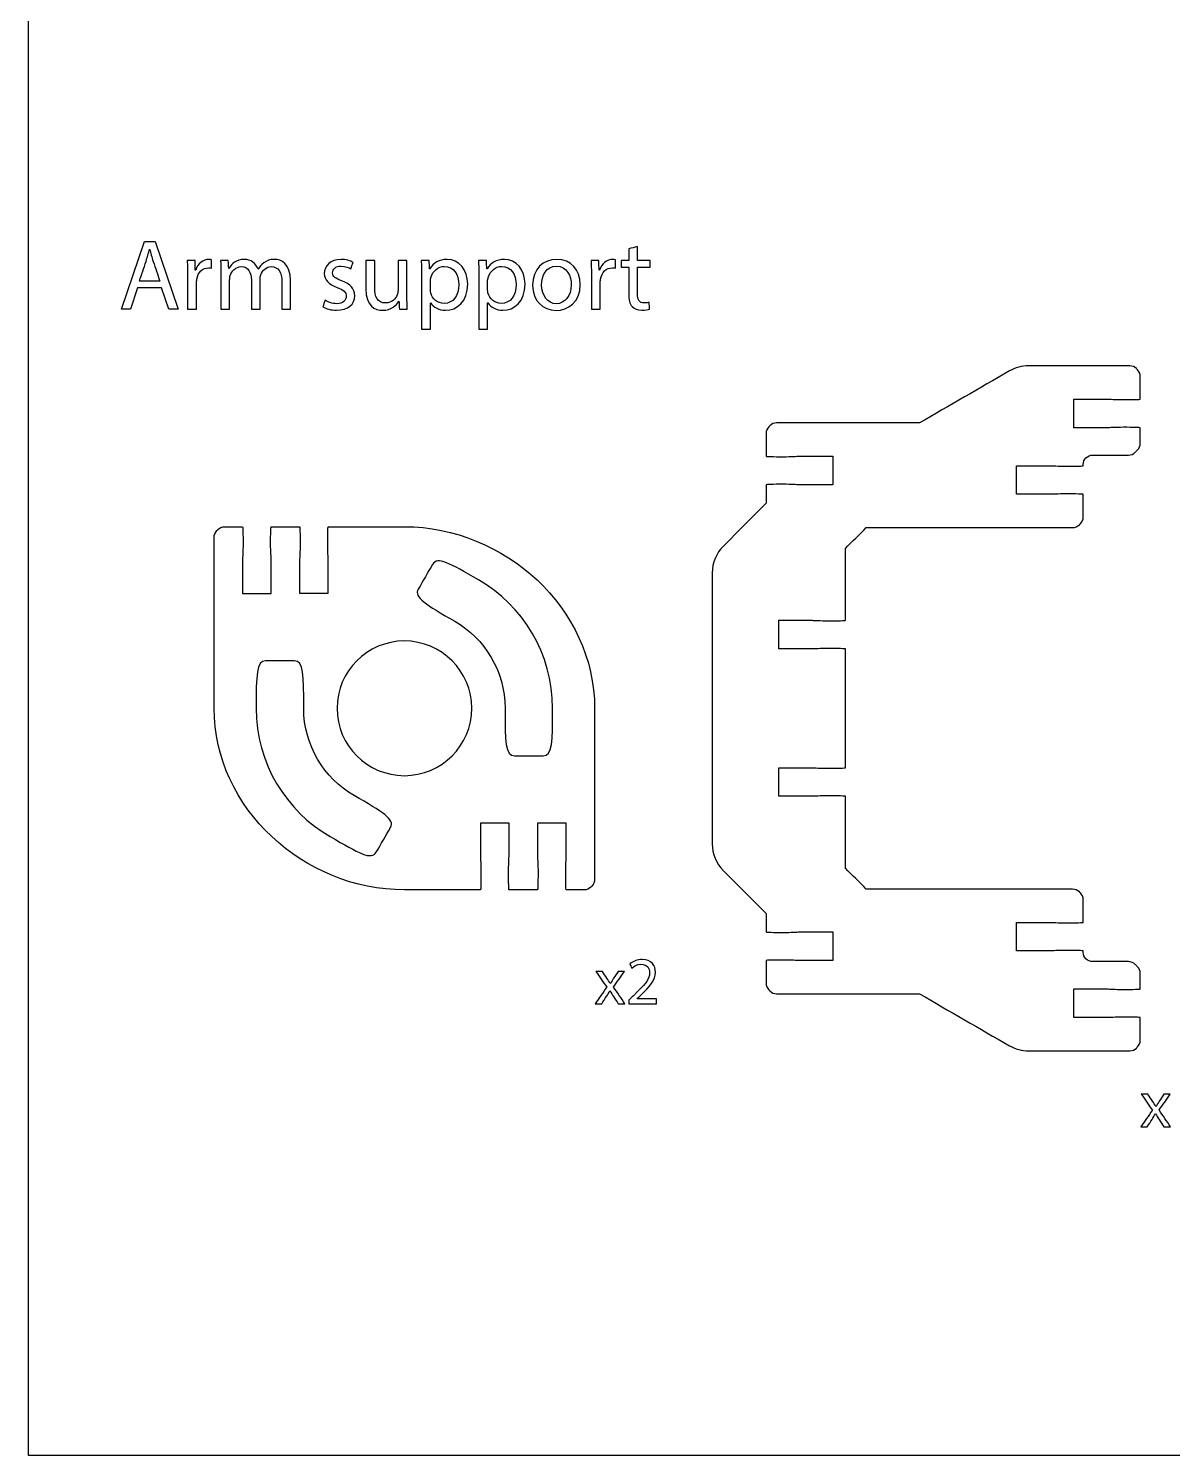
# Model space of a CAD drawing. Extents: x 0 to 600, y 0 to 300.
# Drawn here: x 0.1 to 120.4, y 0.1 to 150.1 of the extents above; entities that cross this region are included whole.
import ezdxf

# ---------------------------------------------------------------- set-up
doc = ezdxf.new("R2010")
doc.units = 0
doc.header["$MEASUREMENT"] = 0
doc.layers.add('DEFAULT', color=18, linetype='CONTINUOUS')

msp = doc.modelspace()

# ---------------------------------------------------------------- linework, layer by layer
at = {"layer": 'DEFAULT', "color": 18}
for points in [[(600.1, 0.1), (0.1, 0.1), (0.1, 300.1), (600.1, 300.1)], [(11.56, 122.84), (10.82, 120.59), (9.87, 120.59), (12.29, 127.72), (13.41, 127.72), (15.84, 120.59), (14.86, 120.59), (14.09, 122.84)]]:
    msp.add_lwpolyline(points, close=True, dxfattribs=at)
for points, knots in [([(13.9, 123.55), (13.67, 124.24), (13.44, 124.92), (13.2, 125.61), (13.05, 126.07), (12.94, 126.5), (12.83, 126.91), (12.83, 126.91), (12.82, 126.91), (12.81, 126.91), (12.71, 126.49), (12.59, 126.05), (12.45, 125.62), (12.22, 124.93), (11.99, 124.24), (11.76, 123.55), (12.47, 123.55), (13.19, 123.55), (13.9, 123.55)], [0, 0, 0, 0, 6.147585, 6.147585, 6.147585, 7.147585, 7.147585, 7.147585, 7.207585, 7.207585, 7.207585, 8.207585, 8.207585, 8.207585, 14.383579, 14.383579, 14.383579, 20.473579, 20.473579, 20.473579, 20.473579]), ([(64.11, 127.18), (64.11, 126.69), (64.11, 126.2), (64.11, 125.71), (64.55, 125.71), (65, 125.71), (65.44, 125.71), (65.44, 125.48), (65.44, 125.24), (65.44, 125), (65, 125), (64.55, 125), (64.11, 125), (64.11, 124.08), (64.11, 123.16), (64.11, 122.24), (64.11, 121.61), (64.29, 121.25), (64.81, 121.25), (65.05, 121.25), (65.23, 121.28), (65.35, 121.31), (65.36, 121.08), (65.38, 120.85), (65.39, 120.61), (65.21, 120.54), (64.93, 120.49), (64.57, 120.49), (64.13, 120.49), (63.78, 120.62), (63.56, 120.88), (63.29, 121.15), (63.2, 121.61), (63.2, 122.21), (63.2, 123.14), (63.2, 124.07), (63.2, 125), (62.94, 125), (62.67, 125), (62.41, 125), (62.41, 125.24), (62.41, 125.48), (62.41, 125.71), (62.67, 125.71), (62.94, 125.71), (63.2, 125.71), (63.2, 126.12), (63.2, 126.53), (63.2, 126.94), (63.5, 127.02), (63.81, 127.1), (64.11, 127.18)], [2.670674, 2.670674, 2.670674, 2.670674, 6.840674, 6.840674, 6.840674, 10.619674, 10.619674, 10.619674, 12.629674, 12.629674, 12.629674, 16.408674, 16.408674, 16.408674, 24.238674, 24.238674, 24.238674, 25.238674, 25.238674, 25.238674, 26.238674, 26.238674, 26.238674, 28.223305, 28.223305, 28.223305, 29.223305, 29.223305, 29.223305, 30.223305, 30.223305, 30.223305, 31.223305, 31.223305, 31.223305, 39.143305, 39.143305, 39.143305, 41.393305, 41.393305, 41.393305, 43.403305, 43.403305, 43.403305, 45.653305, 45.653305, 45.653305, 49.133305, 49.133305, 49.133305, 51.803979, 51.803979, 51.803979, 51.803979]), ([(16.82, 124.12), (16.82, 124.72), (16.81, 125.24), (16.78, 125.71), (17.05, 125.71), (17.33, 125.71), (17.6, 125.71), (17.61, 125.38), (17.62, 125.04), (17.63, 124.71), (17.64, 124.71), (17.66, 124.71), (17.67, 124.71), (17.9, 125.4), (18.46, 125.83), (19.09, 125.83), (19.2, 125.83), (19.27, 125.82), (19.35, 125.8), (19.35, 125.51), (19.35, 125.21), (19.35, 124.92), (19.26, 124.94), (19.16, 124.95), (19.04, 124.95), (18.38, 124.95), (17.92, 124.45), (17.79, 123.76), (17.77, 123.63), (17.75, 123.48), (17.75, 123.32), (17.75, 122.41), (17.75, 121.5), (17.75, 120.59), (17.44, 120.59), (17.13, 120.59), (16.82, 120.59), (16.82, 121.77), (16.82, 122.94), (16.82, 124.12)], [9.989, 9.989, 9.989, 9.989, 10.989, 10.989, 10.989, 13.298, 13.298, 13.298, 16.148421, 16.148421, 16.148421, 16.268421, 16.268421, 16.268421, 17.268421, 17.268421, 17.268421, 18.268421, 18.268421, 18.268421, 20.759421, 20.759421, 20.759421, 21.759421, 21.759421, 21.759421, 22.759421, 22.759421, 22.759421, 23.759421, 23.759421, 23.759421, 31.498421, 31.498421, 31.498421, 34.108421, 34.108421, 34.108421, 44.097421, 44.097421, 44.097421, 44.097421]), ([(20.33, 124.33), (20.33, 124.86), (20.32, 125.29), (20.29, 125.71), (20.56, 125.71), (20.83, 125.71), (21.1, 125.71), (21.11, 125.44), (21.13, 125.16), (21.14, 124.89), (21.15, 124.89), (21.16, 124.89), (21.17, 124.89), (21.46, 125.38), (21.94, 125.83), (22.78, 125.83), (23.48, 125.83), (24.01, 125.41), (24.23, 124.8), (24.24, 124.8), (24.25, 124.8), (24.25, 124.8), (24.41, 125.09), (24.61, 125.31), (24.83, 125.47), (25.13, 125.7), (25.47, 125.83), (25.96, 125.83), (26.64, 125.83), (27.64, 125.39), (27.64, 123.61), (27.64, 122.6), (27.64, 121.6), (27.64, 120.59), (27.34, 120.59), (27.03, 120.59), (26.73, 120.59), (26.73, 121.56), (26.73, 122.52), (26.73, 123.49), (26.73, 124.48), (26.37, 125.07), (25.62, 125.07), (25.09, 125.07), (24.68, 124.68), (24.52, 124.22), (24.48, 124.09), (24.44, 123.92), (24.44, 123.76), (24.44, 122.7), (24.44, 121.65), (24.44, 120.59), (24.14, 120.59), (23.84, 120.59), (23.53, 120.59), (23.53, 121.61), (23.53, 122.64), (23.53, 123.66), (23.53, 124.48), (23.17, 125.07), (22.47, 125.07), (21.88, 125.07), (21.46, 124.6), (21.31, 124.14), (21.26, 124), (21.24, 123.84), (21.24, 123.68), (21.24, 122.65), (21.24, 121.62), (21.24, 120.59), (20.93, 120.59), (20.63, 120.59), (20.33, 120.59), (20.33, 121.84), (20.33, 123.08), (20.33, 124.33)], [10.59, 10.59, 10.59, 10.59, 11.59, 11.59, 11.59, 13.899, 13.899, 13.899, 16.242126, 16.242126, 16.242126, 16.331126, 16.331126, 16.331126, 17.331126, 17.331126, 17.331126, 18.331126, 18.331126, 18.331126, 18.391126, 18.391126, 18.391126, 19.391126, 19.391126, 19.391126, 20.391126, 20.391126, 20.391126, 21.391126, 21.391126, 21.391126, 29.941126, 29.941126, 29.941126, 32.522126, 32.522126, 32.522126, 40.742126, 40.742126, 40.742126, 41.742126, 41.742126, 41.742126, 42.742126, 42.742126, 42.742126, 43.742126, 43.742126, 43.742126, 52.712126, 52.712126, 52.712126, 55.292126, 55.292126, 55.292126, 63.991126, 63.991126, 63.991126, 64.991126, 64.991126, 64.991126, 65.991126, 65.991126, 65.991126, 66.991126, 66.991126, 66.991126, 75.751126, 75.751126, 75.751126, 78.331126, 78.331126, 78.331126, 88.921126, 88.921126, 88.921126, 88.921126]), ([(31.27, 121.54), (31.55, 121.36), (32.03, 121.17), (32.5, 121.17), (33.18, 121.17), (33.49, 121.51), (33.49, 121.94), (33.49, 122.38), (33.23, 122.62), (32.54, 122.88), (31.62, 123.21), (31.19, 123.71), (31.19, 124.33), (31.19, 125.15), (31.85, 125.83), (32.95, 125.83), (33.47, 125.83), (33.93, 125.68), (34.21, 125.51), (34.14, 125.29), (34.06, 125.06), (33.98, 124.84), (33.78, 124.96), (33.41, 125.13), (32.93, 125.13), (32.38, 125.13), (32.07, 124.81), (32.07, 124.43), (32.07, 124.01), (32.38, 123.82), (33.05, 123.57), (33.94, 123.23), (34.39, 122.78), (34.39, 122.02), (34.39, 121.12), (33.69, 120.49), (32.48, 120.49), (31.92, 120.49), (31.4, 120.62), (31.04, 120.84), (31.12, 121.07), (31.19, 121.31), (31.27, 121.54)], [2.115585, 2.115585, 2.115585, 2.115585, 3.115585, 3.115585, 3.115585, 4.115585, 4.115585, 4.115585, 5.115585, 5.115585, 5.115585, 6.115585, 6.115585, 6.115585, 7.115585, 7.115585, 7.115585, 8.115585, 8.115585, 8.115585, 10.145856, 10.145856, 10.145856, 11.145856, 11.145856, 11.145856, 12.145856, 12.145856, 12.145856, 13.145856, 13.145856, 13.145856, 14.145856, 14.145856, 14.145856, 15.145856, 15.145856, 15.145856, 16.145856, 16.145856, 16.145856, 18.261441, 18.261441, 18.261441, 18.261441]), ([(39.88, 121.99), (39.88, 121.46), (39.89, 120.99), (39.92, 120.59), (39.64, 120.59), (39.37, 120.59), (39.09, 120.59), (39.07, 120.87), (39.06, 121.15), (39.04, 121.43), (39.03, 121.43), (39.02, 121.43), (39.02, 121.43), (38.77, 121.01), (38.23, 120.48), (37.32, 120.48), (36.52, 120.48), (35.56, 120.92), (35.56, 122.72), (35.56, 123.72), (35.56, 124.72), (35.56, 125.71), (35.87, 125.71), (36.18, 125.71), (36.49, 125.71), (36.49, 124.77), (36.49, 123.82), (36.49, 122.88), (36.49, 121.9), (36.78, 121.25), (37.63, 121.25), (38.26, 121.25), (38.69, 121.68), (38.86, 122.09), (38.91, 122.23), (38.94, 122.4), (38.94, 122.57), (38.94, 123.62), (38.94, 124.67), (38.94, 125.71), (39.25, 125.71), (39.56, 125.71), (39.88, 125.71), (39.88, 124.47), (39.88, 123.23), (39.88, 121.99)], [10.56, 10.56, 10.56, 10.56, 11.56, 11.56, 11.56, 13.9, 13.9, 13.9, 16.274679, 16.274679, 16.274679, 16.335679, 16.335679, 16.335679, 17.335679, 17.335679, 17.335679, 18.335679, 18.335679, 18.335679, 26.826679, 26.826679, 26.826679, 29.466679, 29.466679, 29.466679, 37.506679, 37.506679, 37.506679, 38.506679, 38.506679, 38.506679, 39.506679, 39.506679, 39.506679, 40.506679, 40.506679, 40.506679, 49.417679, 49.417679, 49.417679, 52.058679, 52.058679, 52.058679, 62.618679, 62.618679, 62.618679, 62.618679]), ([(41.42, 124.04), (41.42, 124.7), (41.4, 125.23), (41.38, 125.71), (41.66, 125.71), (41.94, 125.71), (42.21, 125.71), (42.23, 125.42), (42.24, 125.13), (42.26, 124.84), (42.26, 124.84), (42.27, 124.84), (42.28, 124.84), (42.66, 125.46), (43.26, 125.83), (44.1, 125.83), (45.34, 125.83), (46.27, 124.78), (46.27, 123.23), (46.27, 121.39), (45.14, 120.48), (43.94, 120.48), (43.26, 120.48), (42.67, 120.77), (42.36, 121.28), (42.35, 121.28), (42.35, 121.28), (42.34, 121.28), (42.34, 120.35), (42.34, 119.42), (42.34, 118.5), (42.03, 118.5), (41.73, 118.5), (41.42, 118.5), (41.42, 120.34), (41.42, 122.19), (41.42, 124.04)], [15.719, 15.719, 15.719, 15.719, 16.719, 16.719, 16.719, 19.088, 19.088, 19.088, 21.58089, 21.58089, 21.58089, 21.64089, 21.64089, 21.64089, 22.64089, 22.64089, 22.64089, 23.64089, 23.64089, 23.64089, 24.64089, 24.64089, 24.64089, 25.64089, 25.64089, 25.64089, 25.70089, 25.70089, 25.70089, 33.59089, 33.59089, 33.59089, 36.20089, 36.20089, 36.20089, 51.91989, 51.91989, 51.91989, 51.91989]), ([(42.34, 122.68), (42.34, 122.54), (42.36, 122.41), (42.38, 122.3), (42.55, 121.65), (43.11, 121.21), (43.78, 121.21), (44.76, 121.21), (45.34, 122.01), (45.34, 123.18), (45.34, 124.21), (44.8, 125.09), (43.81, 125.09), (43.18, 125.09), (42.58, 124.63), (42.4, 123.94), (42.37, 123.82), (42.34, 123.68), (42.34, 123.55), (42.34, 123.26), (42.34, 122.97), (42.34, 122.68)], [2.489, 2.489, 2.489, 2.489, 3.489, 3.489, 3.489, 4.489, 4.489, 4.489, 5.489, 5.489, 5.489, 6.489, 6.489, 6.489, 7.489, 7.489, 7.489, 8.489, 8.489, 8.489, 10.978, 10.978, 10.978, 10.978]), ([(47.44, 124.04), (47.44, 124.7), (47.42, 125.23), (47.4, 125.71), (47.68, 125.71), (47.96, 125.71), (48.24, 125.71), (48.25, 125.42), (48.26, 125.13), (48.28, 124.84), (48.28, 124.84), (48.29, 124.84), (48.3, 124.84), (48.68, 125.46), (49.28, 125.83), (50.12, 125.83), (51.36, 125.83), (52.29, 124.78), (52.29, 123.23), (52.29, 121.39), (51.17, 120.48), (49.96, 120.48), (49.28, 120.48), (48.69, 120.77), (48.38, 121.28), (48.38, 121.28), (48.37, 121.28), (48.36, 121.28), (48.36, 120.35), (48.36, 119.42), (48.36, 118.5), (48.06, 118.5), (47.75, 118.5), (47.44, 118.5), (47.44, 120.34), (47.44, 122.19), (47.44, 124.04)], [15.719, 15.719, 15.719, 15.719, 16.719, 16.719, 16.719, 19.089, 19.089, 19.089, 21.58189, 21.58189, 21.58189, 21.64189, 21.64189, 21.64189, 22.64189, 22.64189, 22.64189, 23.64189, 23.64189, 23.64189, 24.64189, 24.64189, 24.64189, 25.64189, 25.64189, 25.64189, 25.70189, 25.70189, 25.70189, 33.59189, 33.59189, 33.59189, 36.20189, 36.20189, 36.20189, 51.92089, 51.92089, 51.92089, 51.92089]), ([(48.36, 122.68), (48.36, 122.54), (48.38, 122.41), (48.4, 122.3), (48.57, 121.65), (49.13, 121.21), (49.8, 121.21), (50.79, 121.21), (51.36, 122.01), (51.36, 123.18), (51.36, 124.21), (50.82, 125.09), (49.83, 125.09), (49.2, 125.09), (48.61, 124.63), (48.43, 123.94), (48.39, 123.82), (48.36, 123.68), (48.36, 123.55), (48.36, 123.26), (48.36, 122.97), (48.36, 122.68)], [2.489, 2.489, 2.489, 2.489, 3.489, 3.489, 3.489, 4.489, 4.489, 4.489, 5.489, 5.489, 5.489, 6.489, 6.489, 6.489, 7.489, 7.489, 7.489, 8.489, 8.489, 8.489, 10.978, 10.978, 10.978, 10.978]), ([(58.1, 123.19), (58.1, 121.3), (56.79, 120.47), (55.55, 120.47), (54.16, 120.47), (53.09, 121.49), (53.09, 123.11), (53.09, 124.82), (54.22, 125.83), (55.63, 125.83), (57.1, 125.83), (58.1, 124.76), (58.1, 123.19)], [1, 1, 1, 1, 2, 2, 2, 3, 3, 3, 4, 4, 4, 5, 5, 5, 5]), ([(54.04, 123.14), (54.04, 122.02), (54.68, 121.17), (55.59, 121.17), (56.48, 121.17), (57.15, 122.01), (57.15, 123.16), (57.15, 124.03), (56.71, 125.13), (55.61, 125.13), (54.51, 125.13), (54.04, 124.12), (54.04, 123.14)], [0, 0, 0, 0, 1, 1, 1, 2, 2, 2, 3, 3, 3, 4, 4, 4, 4]), ([(59.27, 124.12), (59.27, 124.72), (59.26, 125.24), (59.23, 125.71), (59.5, 125.71), (59.77, 125.71), (60.05, 125.71), (60.06, 125.38), (60.07, 125.04), (60.08, 124.71), (60.09, 124.71), (60.11, 124.71), (60.12, 124.71), (60.35, 125.4), (60.91, 125.83), (61.54, 125.83), (61.64, 125.83), (61.72, 125.82), (61.8, 125.8), (61.8, 125.51), (61.8, 125.21), (61.8, 124.92), (61.71, 124.94), (61.61, 124.95), (61.49, 124.95), (60.83, 124.95), (60.36, 124.45), (60.24, 123.76), (60.22, 123.63), (60.19, 123.48), (60.19, 123.32), (60.19, 122.41), (60.19, 121.5), (60.19, 120.59), (59.89, 120.59), (59.58, 120.59), (59.27, 120.59), (59.27, 121.77), (59.27, 122.94), (59.27, 124.12)], [9.989, 9.989, 9.989, 9.989, 10.989, 10.989, 10.989, 13.299, 13.299, 13.299, 16.14939, 16.14939, 16.14939, 16.26939, 16.26939, 16.26939, 17.26939, 17.26939, 17.26939, 18.26939, 18.26939, 18.26939, 20.76039, 20.76039, 20.76039, 21.76039, 21.76039, 21.76039, 22.76039, 22.76039, 22.76039, 23.76039, 23.76039, 23.76039, 31.49939, 31.49939, 31.49939, 34.10939, 34.10939, 34.10939, 44.09839, 44.09839, 44.09839, 44.09839]), ([(63.2, 47.58), (63.2, 47.7), (63.2, 47.83), (63.2, 47.96), (63.36, 48.12), (63.52, 48.27), (63.68, 48.43), (64.86, 49.55), (65.39, 50.14), (65.39, 50.83), (65.39, 51.3), (65.17, 51.73), (64.48, 51.73), (64.07, 51.73), (63.72, 51.51), (63.51, 51.34), (63.44, 51.48), (63.38, 51.63), (63.31, 51.78), (63.63, 52.04), (64.08, 52.24), (64.61, 52.24), (65.6, 52.24), (66.01, 51.56), (66.01, 50.91), (66.01, 50.06), (65.4, 49.38), (64.43, 48.45), (64.31, 48.33), (64.19, 48.22), (64.07, 48.11), (64.07, 48.1), (64.07, 48.1), (64.07, 48.09), (64.75, 48.09), (65.44, 48.09), (66.13, 48.09), (66.13, 47.92), (66.13, 47.75), (66.13, 47.58), (65.15, 47.58), (64.17, 47.58), (63.2, 47.58)], [8.302, 8.302, 8.302, 8.302, 9.382, 9.382, 9.382, 11.306235, 11.306235, 11.306235, 12.306235, 12.306235, 12.306235, 13.306235, 13.306235, 13.306235, 14.306235, 14.306235, 14.306235, 15.666823, 15.666823, 15.666823, 16.666823, 16.666823, 16.666823, 17.666823, 17.666823, 17.666823, 18.666823, 18.666823, 18.666823, 20.083581, 20.083581, 20.083581, 20.123581, 20.123581, 20.123581, 25.965581, 25.965581, 25.965581, 27.425581, 27.425581, 27.425581, 35.727581, 35.727581, 35.727581, 35.727581]), ([(60.42, 50.99), (60.58, 50.75), (60.74, 50.5), (60.91, 50.26), (61.03, 50.07), (61.14, 49.89), (61.25, 49.7), (61.26, 49.7), (61.27, 49.7), (61.27, 49.7), (61.39, 49.91), (61.5, 50.08), (61.61, 50.27), (61.77, 50.51), (61.93, 50.75), (62.09, 50.99), (62.31, 50.99), (62.54, 50.99), (62.76, 50.99), (62.37, 50.44), (61.98, 49.89), (61.6, 49.34), (62, 48.75), (62.4, 48.17), (62.8, 47.58), (62.56, 47.58), (62.33, 47.58), (62.09, 47.58), (61.92, 47.83), (61.76, 48.09), (61.59, 48.35), (61.46, 48.54), (61.34, 48.73), (61.22, 48.94), (61.22, 48.94), (61.21, 48.94), (61.21, 48.94), (61.1, 48.73), (60.98, 48.55), (60.85, 48.35), (60.68, 48.09), (60.52, 47.83), (60.35, 47.58), (60.13, 47.58), (59.9, 47.58), (59.67, 47.58), (60.07, 48.16), (60.48, 48.74), (60.88, 49.32), (60.5, 49.88), (60.11, 50.44), (59.73, 50.99), (59.96, 50.99), (60.19, 50.99), (60.42, 50.99)], [1.96, 1.96, 1.96, 1.96, 4.45671, 4.45671, 4.45671, 5.45671, 5.45671, 5.45671, 5.51771, 5.51771, 5.51771, 6.51771, 6.51771, 6.51771, 8.985316, 8.985316, 8.985316, 10.886316, 10.886316, 10.886316, 16.614175, 16.614175, 16.614175, 22.661488, 22.661488, 22.661488, 24.661488, 24.661488, 24.661488, 27.264018, 27.264018, 27.264018, 28.264018, 28.264018, 28.264018, 28.304018, 28.304018, 28.304018, 29.304018, 29.304018, 29.304018, 31.89623, 31.89623, 31.89623, 33.83623, 33.83623, 33.83623, 39.857605, 39.857605, 39.857605, 45.621805, 45.621805, 45.621805, 47.581805, 47.581805, 47.581805, 47.581805]), ([(117.77, 38.07), (117.94, 37.82), (118.1, 37.58), (118.26, 37.33), (118.39, 37.14), (118.49, 36.97), (118.61, 36.78), (118.61, 36.78), (118.62, 36.78), (118.63, 36.78), (118.74, 36.98), (118.85, 37.16), (118.97, 37.34), (119.13, 37.58), (119.29, 37.83), (119.45, 38.07), (119.67, 38.07), (119.89, 38.07), (120.12, 38.07), (119.73, 37.52), (119.34, 36.97), (118.95, 36.42), (119.35, 35.83), (119.75, 35.24), (120.15, 34.65), (119.92, 34.65), (119.68, 34.65), (119.45, 34.65), (119.28, 34.91), (119.11, 35.16), (118.95, 35.42), (118.81, 35.62), (118.7, 35.81), (118.58, 36.01), (118.57, 36.01), (118.57, 36.01), (118.56, 36.01), (118.45, 35.81), (118.33, 35.63), (118.21, 35.42), (118.04, 35.16), (117.88, 34.91), (117.71, 34.65), (117.48, 34.65), (117.25, 34.65), (117.03, 34.65), (117.43, 35.23), (117.84, 35.81), (118.24, 36.4), (117.85, 36.95), (117.47, 37.51), (117.08, 38.07), (117.31, 38.07), (117.54, 38.07), (117.77, 38.07)], [0, 0, 0, 0, 2.49671, 2.49671, 2.49671, 3.49671, 3.49671, 3.49671, 3.55771, 3.55771, 3.55771, 4.55771, 4.55771, 4.55771, 7.026151, 7.026151, 7.026151, 8.927151, 8.927151, 8.927151, 14.655009, 14.655009, 14.655009, 20.702323, 20.702323, 20.702323, 22.702323, 22.702323, 22.702323, 25.304853, 25.304853, 25.304853, 26.304853, 26.304853, 26.304853, 26.344853, 26.344853, 26.344853, 27.344853, 27.344853, 27.344853, 29.937064, 29.937064, 29.937064, 31.877064, 31.877064, 31.877064, 37.89844, 37.89844, 37.89844, 43.66264, 43.66264, 43.66264, 45.62264, 45.62264, 45.62264, 45.62264])]:
    msp.add_open_spline(points, degree=3, knots=knots, dxfattribs=at)
at = {"layer": 'DEFAULT', "color": 1}
for points, knots in [([(105.22, 114.64), (108.77, 114.64), (112.31, 114.64), (115.86, 114.64), (116.13, 114.64), (116.38, 114.53), (116.57, 114.35), (116.6, 114.31), (116.64, 114.28), (116.67, 114.24), (116.86, 114.05), (116.97, 113.8), (116.97, 113.53), (116.97, 112.73), (116.97, 111.94), (116.97, 111.14), (116.97, 111.11), (116.18, 111.09), (115.22, 111.09), (114.25, 111.09), (113.81, 111.14), (113.47, 111.14), (112.3, 111.14), (111.13, 111.14), (109.97, 111.14), (109.97, 110.14), (109.97, 109.14), (109.97, 108.13), (111.14, 108.13), (112.3, 108.13), (113.47, 108.13), (113.81, 108.13), (114.25, 108.18), (115.22, 108.18), (116.19, 108.18), (116.97, 108.16), (116.97, 108.13), (116.97, 107.59), (116.97, 107.05), (116.97, 106.51), (116.97, 106.24), (116.86, 105.99), (116.68, 105.8), (116.59, 105.72), (116.51, 105.64), (116.43, 105.56), (116.24, 105.37), (115.99, 105.26), (115.72, 105.26), (114.47, 105.26), (113.22, 105.26), (111.97, 105.26), (111.42, 105.26), (110.97, 104.82), (110.97, 104.26), (110.97, 104.22), (110.97, 104.18), (110.97, 104.14), (110.97, 104.11), (110.19, 104.09), (109.22, 104.09), (108.25, 104.09), (107.8, 104.14), (107.47, 104.14), (106.3, 104.14), (105.14, 104.14), (103.97, 104.14), (103.97, 103.14), (103.97, 102.14), (103.97, 101.14), (105.14, 101.14), (106.3, 101.14), (107.47, 101.14), (107.8, 101.14), (108.25, 101.18), (109.22, 101.18), (110.19, 101.18), (110.97, 101.16), (110.97, 101.14), (110.97, 100.34), (110.97, 99.54), (110.97, 98.75), (110.97, 98.48), (110.86, 98.23), (110.68, 98.04), (110.64, 98.01), (110.61, 97.97), (110.57, 97.94), (110.38, 97.75), (110.13, 97.64), (109.86, 97.64), (102.63, 97.64), (95.4, 97.64), (88.17, 97.64), (87.44, 96.91), (86.7, 96.18), (85.97, 95.44), (85.97, 92.93), (85.97, 90.41), (85.97, 87.89), (85.97, 87.86), (85.18, 87.84), (84.22, 87.84), (83.25, 87.84), (82.8, 87.89), (82.47, 87.89), (81.3, 87.89), (80.14, 87.89), (78.97, 87.89), (78.97, 86.88), (78.97, 85.88), (78.97, 84.88), (80.14, 84.88), (81.3, 84.88), (82.47, 84.88), (82.8, 84.88), (83.25, 84.93), (84.22, 84.93), (85.18, 84.93), (85.97, 84.91), (85.97, 84.88), (85.97, 80.72), (85.97, 76.56), (85.97, 72.39), (85.97, 72.36), (85.18, 72.34), (84.22, 72.34), (83.25, 72.34), (82.8, 72.39), (82.47, 72.39), (81.3, 72.39), (80.14, 72.39), (78.97, 72.39), (78.97, 71.39), (78.97, 70.39), (78.97, 69.39), (80.14, 69.39), (81.3, 69.39), (82.47, 69.39), (82.8, 69.39), (83.25, 69.44), (84.22, 69.44), (85.18, 69.44), (85.97, 69.42), (85.97, 69.39), (85.97, 66.87), (85.97, 64.35), (85.97, 61.83), (86.7, 61.1), (87.44, 60.37), (88.17, 59.63), (95.4, 59.63), (102.63, 59.63), (109.86, 59.63), (110.13, 59.63), (110.38, 59.53), (110.57, 59.34), (110.61, 59.31), (110.64, 59.27), (110.68, 59.24), (110.86, 59.05), (110.97, 58.79), (110.97, 58.53), (110.97, 57.73), (110.97, 56.94), (110.97, 56.14), (110.97, 56.11), (110.19, 56.09), (109.22, 56.09), (108.25, 56.09), (107.8, 56.14), (107.47, 56.14), (106.3, 56.14), (105.14, 56.14), (103.97, 56.14), (103.97, 55.13), (103.97, 54.13), (103.97, 53.13), (105.14, 53.13), (106.3, 53.14), (107.47, 53.14), (107.8, 53.14), (108.25, 53.19), (109.22, 53.19), (110.19, 53.19), (110.97, 53.16), (110.97, 53.14), (110.97, 53.1), (110.97, 53.06), (110.97, 53.01), (110.97, 52.46), (111.42, 52.01), (111.97, 52.01), (113.22, 52.01), (114.47, 52.01), (115.72, 52.01), (115.99, 52.01), (116.24, 51.91), (116.43, 51.72), (116.51, 51.64), (116.59, 51.56), (116.68, 51.48), (116.86, 51.29), (116.97, 51.03), (116.97, 50.77), (116.97, 50.22), (116.97, 49.68), (116.97, 49.14), (116.97, 49.11), (116.19, 49.09), (115.22, 49.09), (114.25, 49.09), (113.81, 49.14), (113.47, 49.14), (112.3, 49.14), (111.14, 49.14), (109.97, 49.14), (109.97, 48.14), (109.97, 47.13), (109.97, 46.13), (111.13, 46.13), (112.3, 46.13), (113.47, 46.13), (113.81, 46.13), (114.25, 46.18), (115.22, 46.18), (116.18, 46.18), (116.97, 46.16), (116.97, 46.13), (116.97, 45.34), (116.97, 44.54), (116.97, 43.74), (116.97, 43.48), (116.86, 43.22), (116.67, 43.04), (116.64, 43), (116.6, 42.97), (116.57, 42.93), (116.38, 42.74), (116.13, 42.64), (115.86, 42.64), (112.31, 42.64), (108.77, 42.64), (105.22, 42.64), (104.52, 42.64), (103.83, 42.82), (103.22, 43.17), (100.07, 44.99), (96.91, 46.81), (93.76, 48.64), (88.76, 48.64), (83.75, 48.64), (78.74, 48.64), (78.48, 48.64), (78.22, 48.74), (78.04, 48.93), (78, 48.96), (77.97, 49), (77.93, 49.03), (77.74, 49.22), (77.64, 49.48), (77.64, 49.74), (77.64, 50.54), (77.64, 51.33), (77.64, 52.13), (77.65, 52.16), (78.43, 52.18), (79.39, 52.18), (80.36, 52.18), (80.8, 52.13), (81.14, 52.13), (82.3, 52.13), (83.47, 52.13), (84.64, 52.13), (84.64, 53.13), (84.64, 54.13), (84.64, 55.13), (83.47, 55.13), (82.3, 55.13), (81.14, 55.13), (80.8, 55.13), (80.36, 55.08), (79.39, 55.08), (78.42, 55.08), (77.64, 55.11), (77.64, 55.13), (77.64, 55.78), (77.64, 56.43), (77.64, 57.07), (76.14, 58.57), (74.64, 60.07), (73.14, 61.57), (72.39, 62.33), (71.97, 63.34), (71.97, 64.4), (71.97, 73.89), (71.97, 83.38), (71.97, 92.87), (71.97, 93.94), (72.39, 94.95), (73.14, 95.7), (74.64, 97.2), (76.14, 98.7), (77.64, 100.2), (77.64, 100.85), (77.64, 101.49), (77.64, 102.14), (77.64, 102.17), (78.42, 102.19), (79.39, 102.19), (80.36, 102.19), (80.8, 102.14), (81.14, 102.14), (82.3, 102.14), (83.47, 102.14), (84.64, 102.14), (84.64, 103.14), (84.64, 104.14), (84.64, 105.14), (83.47, 105.14), (82.3, 105.14), (81.14, 105.14), (80.8, 105.14), (80.36, 105.09), (79.39, 105.09), (78.43, 105.09), (77.65, 105.11), (77.64, 105.14), (77.64, 105.94), (77.64, 106.74), (77.64, 107.54), (77.64, 107.8), (77.74, 108.06), (77.93, 108.24), (77.97, 108.28), (78, 108.31), (78.04, 108.35), (78.22, 108.54), (78.48, 108.64), (78.74, 108.64), (83.75, 108.64), (88.76, 108.64), (93.76, 108.64), (96.91, 110.46), (100.07, 112.28), (103.22, 114.1), (103.83, 114.45), (104.52, 114.64), (105.22, 114.64)], [1, 1, 1, 1, 31.167, 31.167, 31.167, 32.167, 32.167, 32.167, 32.590558, 32.590558, 32.590558, 33.590558, 33.590558, 33.590558, 40.386558, 40.386558, 40.386558, 41.386558, 41.386558, 41.386558, 42.386558, 42.386558, 42.386558, 52.306558, 52.306558, 52.306558, 60.816563, 60.816563, 60.816563, 70.736563, 70.736563, 70.736563, 71.736563, 71.736563, 71.736563, 72.736563, 72.736563, 72.736563, 77.342563, 77.342563, 77.342563, 78.342563, 78.342563, 78.342563, 79.331806, 79.331806, 79.331806, 80.331806, 80.331806, 80.331806, 90.972806, 90.972806, 90.972806, 91.972806, 91.972806, 91.972806, 92.327806, 92.327806, 92.327806, 93.327806, 93.327806, 93.327806, 94.327806, 94.327806, 94.327806, 104.247811, 104.247811, 104.247811, 112.757811, 112.757811, 112.757811, 122.677816, 122.677816, 122.677816, 123.677816, 123.677816, 123.677816, 124.677816, 124.677816, 124.677816, 131.443816, 131.443816, 131.443816, 132.443816, 132.443816, 132.443816, 132.867374, 132.867374, 132.867374, 133.867374, 133.867374, 133.867374, 195.363374, 195.363374, 195.363374, 204.180998, 204.180998, 204.180998, 225.609998, 225.609998, 225.609998, 226.609998, 226.609998, 226.609998, 227.609998, 227.609998, 227.609998, 237.529998, 237.529998, 237.529998, 246.039998, 246.039998, 246.039998, 255.959998, 255.959998, 255.959998, 256.959998, 256.959998, 256.959998, 257.959998, 257.959998, 257.959998, 293.369998, 293.369998, 293.369998, 294.369998, 294.369998, 294.369998, 295.369998, 295.369998, 295.369998, 305.289998, 305.289998, 305.289998, 313.799998, 313.799998, 313.799998, 323.719998, 323.719998, 323.719998, 324.719998, 324.719998, 324.719998, 325.719998, 325.719998, 325.719998, 347.139998, 347.139998, 347.139998, 355.957622, 355.957622, 355.957622, 417.453622, 417.453622, 417.453622, 418.453622, 418.453622, 418.453622, 418.876472, 418.876472, 418.876472, 419.876472, 419.876472, 419.876472, 426.652472, 426.652472, 426.652472, 427.652472, 427.652472, 427.652472, 428.652472, 428.652472, 428.652472, 438.572477, 438.572477, 438.572477, 447.082477, 447.082477, 447.082477, 457.002482, 457.002482, 457.002482, 458.002482, 458.002482, 458.002482, 459.002482, 459.002482, 459.002482, 459.347482, 459.347482, 459.347482, 460.347482, 460.347482, 460.347482, 470.988482, 470.988482, 470.988482, 471.988482, 471.988482, 471.988482, 472.977018, 472.977018, 472.977018, 473.977018, 473.977018, 473.977018, 478.603018, 478.603018, 478.603018, 479.603018, 479.603018, 479.603018, 480.603018, 480.603018, 480.603018, 490.523018, 490.523018, 490.523018, 499.033024, 499.033024, 499.033024, 508.953024, 508.953024, 508.953024, 509.953024, 509.953024, 509.953024, 510.953024, 510.953024, 510.953024, 517.728024, 517.728024, 517.728024, 518.728024, 518.728024, 518.728024, 519.150873, 519.150873, 519.150873, 520.150873, 520.150873, 520.150873, 550.317873, 550.317873, 550.317873, 551.317873, 551.317873, 551.317873, 582.275149, 582.275149, 582.275149, 624.841149, 624.841149, 624.841149, 625.841149, 625.841149, 625.841149, 626.264706, 626.264706, 626.264706, 627.264706, 627.264706, 627.264706, 634.039706, 634.039706, 634.039706, 635.039706, 635.039706, 635.039706, 636.039706, 636.039706, 636.039706, 645.959711, 645.959711, 645.959711, 654.459711, 654.459711, 654.459711, 664.379711, 664.379711, 664.379711, 665.379711, 665.379711, 665.379711, 666.379711, 666.379711, 666.379711, 671.879711, 671.879711, 671.879711, 689.923662, 689.923662, 689.923662, 690.923662, 690.923662, 690.923662, 771.626662, 771.626662, 771.626662, 772.626662, 772.626662, 772.626662, 790.661421, 790.661421, 790.661421, 796.151421, 796.151421, 796.151421, 797.151421, 797.151421, 797.151421, 798.151421, 798.151421, 798.151421, 808.071421, 808.071421, 808.071421, 816.571421, 816.571421, 816.571421, 826.491426, 826.491426, 826.491426, 827.491426, 827.491426, 827.491426, 828.491426, 828.491426, 828.491426, 835.277426, 835.277426, 835.277426, 836.277426, 836.277426, 836.277426, 836.70169, 836.70169, 836.70169, 837.70169, 837.70169, 837.70169, 880.26769, 880.26769, 880.26769, 911.224965, 911.224965, 911.224965, 912.224965, 912.224965, 912.224965, 912.224965]), ([(59.61, 78.64), (59.61, 89.16), (50.13, 97.73), (39.61, 97.73), (36.94, 97.73), (34.27, 97.73), (31.6, 97.73), (31.57, 97.73), (31.55, 96.94), (31.55, 95.98), (31.55, 95.01), (31.6, 94.56), (31.6, 94.23), (31.6, 93.06), (31.61, 91.89), (31.61, 90.73), (30.61, 90.73), (29.61, 90.73), (28.6, 90.73), (28.6, 91.89), (28.6, 93.06), (28.6, 94.23), (28.6, 94.56), (28.65, 95.01), (28.65, 95.98), (28.65, 96.94), (28.63, 97.73), (28.6, 97.73), (27.6, 97.72), (26.6, 97.72), (25.6, 97.72), (25.57, 97.72), (25.55, 96.94), (25.55, 95.97), (25.55, 95.01), (25.61, 94.56), (25.61, 94.22), (25.61, 93.06), (25.61, 91.89), (25.61, 90.72), (24.61, 90.72), (23.6, 90.72), (22.6, 90.72), (22.6, 91.89), (22.6, 93.06), (22.6, 94.22), (22.6, 94.56), (22.65, 95.01), (22.65, 95.97), (22.65, 96.88), (22.63, 97.64), (22.6, 97.72), (21.97, 97.72), (21.34, 97.72), (20.71, 97.72), (20.44, 97.72), (20.19, 97.62), (20, 97.43), (19.97, 97.39), (19.93, 97.36), (19.9, 97.32), (19.71, 97.14), (19.61, 96.88), (19.61, 96.61), (19.61, 90.62), (19.61, 84.63), (19.61, 78.64), (19.61, 68.12), (29.09, 59.55), (39.61, 59.56), (42.27, 59.56), (44.94, 59.56), (47.61, 59.56), (47.64, 59.56), (47.66, 60.34), (47.66, 61.31), (47.66, 62.27), (47.61, 62.72), (47.61, 63.05), (47.61, 64.22), (47.61, 65.39), (47.61, 66.55), (48.61, 66.55), (49.61, 66.55), (50.61, 66.55), (50.61, 65.39), (50.61, 64.22), (50.61, 63.05), (50.61, 62.72), (50.56, 62.27), (50.56, 61.31), (50.56, 60.34), (50.58, 59.56), (50.61, 59.56), (51.75, 59.55), (52.78, 59.56), (53.61, 59.56), (53.64, 59.56), (53.66, 60.34), (53.66, 61.31), (53.66, 62.27), (53.61, 62.72), (53.61, 63.05), (53.61, 64.22), (53.61, 65.39), (53.61, 66.55), (54.61, 66.55), (55.61, 66.55), (56.61, 66.55), (56.61, 65.39), (56.61, 64.22), (56.62, 63.05), (56.62, 62.72), (56.57, 62.27), (56.57, 61.31), (56.57, 60.38), (56.58, 59.62), (56.62, 59.55), (57.25, 59.55), (57.88, 59.55), (58.51, 59.55), (58.77, 59.55), (59.03, 59.66), (59.22, 59.84), (59.25, 59.88), (59.29, 59.92), (59.32, 59.95), (59.51, 60.14), (59.61, 60.39), (59.61, 60.66), (59.61, 66.65), (59.61, 72.65), (59.61, 78.64)], [50.980001, 50.980001, 50.980001, 50.980001, 51.980001, 51.980001, 51.980001, 74.670001, 74.670001, 74.670001, 75.670001, 75.670001, 75.670001, 76.670001, 76.670001, 76.670001, 86.590006, 86.590006, 86.590006, 95.100006, 95.100006, 95.100006, 105.020006, 105.020006, 105.020006, 106.020006, 106.020006, 106.020006, 107.020006, 107.020006, 107.020006, 115.520012, 115.520012, 115.520012, 116.520012, 116.520012, 116.520012, 117.520012, 117.520012, 117.520012, 127.440012, 127.440012, 127.440012, 135.950012, 135.950012, 135.950012, 145.870017, 145.870017, 145.870017, 146.870017, 146.870017, 146.870017, 147.870017, 147.870017, 147.870017, 153.240017, 153.240017, 153.240017, 154.240017, 154.240017, 154.240017, 154.664281, 154.664281, 154.664281, 155.664281, 155.664281, 155.664281, 206.624281, 206.624281, 206.624281, 207.624281, 207.624281, 207.624281, 230.304281, 230.304281, 230.304281, 231.304281, 231.304281, 231.304281, 232.304281, 232.304281, 232.304281, 242.224281, 242.224281, 242.224281, 250.734281, 250.734281, 250.734281, 260.654281, 260.654281, 260.654281, 261.654281, 261.654281, 261.654281, 262.654281, 262.654281, 262.654281, 263.654281, 263.654281, 263.654281, 264.654281, 264.654281, 264.654281, 265.654281, 265.654281, 265.654281, 275.574286, 275.574286, 275.574286, 284.084286, 284.084286, 284.084286, 294.004291, 294.004291, 294.004291, 295.004291, 295.004291, 295.004291, 296.004291, 296.004291, 296.004291, 301.364291, 301.364291, 301.364291, 302.364291, 302.364291, 302.364291, 302.788555, 302.788555, 302.788555, 303.788555, 303.788555, 303.788555, 354.768556, 354.768556, 354.768556, 354.768556]), ([(55.19, 78.64), (55.19, 75.14), (55.19, 73.64), (54.2, 73.64), (53.19, 73.64), (52.19, 73.64), (51.19, 73.64), (50.19, 73.64), (50.19, 75.14), (50.19, 78.64), (50.19, 82.55), (48.06, 85.97), (44.9, 87.8), (41.86, 89.55), (40.57, 90.31), (41.07, 91.17), (41.57, 92.04), (42.07, 92.91), (42.57, 93.77), (43.08, 94.64), (44.37, 93.89), (47.4, 92.14), (52.06, 89.45), (55.2, 84.41), (55.19, 78.64)], [0.01, 0.01, 0.01, 0.01, 1.010434, 1.010434, 1.010434, 9.524131, 9.524131, 9.524131, 10.524565, 10.524565, 10.524565, 11.524999, 11.524999, 11.524999, 12.525434, 12.525434, 12.525434, 21.04222, 21.04222, 21.04222, 22.042655, 22.042655, 22.042655, 23.043089, 23.043089, 23.043089, 23.043089]), ([(39.61, 71.56), (35.7, 71.56), (32.53, 74.73), (32.53, 78.64), (32.53, 82.55), (35.7, 85.72), (39.61, 85.72), (43.52, 85.72), (46.69, 82.55), (46.69, 78.64), (46.69, 74.73), (43.52, 71.56), (39.61, 71.56)], [1, 1, 1, 1, 2, 2, 2, 3, 3, 3, 4, 4, 4, 5, 5, 5, 5]), ([(38.15, 66.11), (37.65, 65.24), (37.15, 64.38), (36.65, 63.51), (36.15, 62.64), (34.85, 63.4), (31.82, 65.15), (27.16, 67.84), (24.03, 72.87), (24.03, 78.64), (24.03, 82.14), (24.03, 83.64), (25.02, 83.64), (26.02, 83.64), (27.03, 83.64), (28.03, 83.64), (29.03, 83.64), (29.03, 82.14), (29.03, 78.64), (29.03, 74.73), (31.16, 71.31), (34.32, 69.48), (37.35, 67.73), (38.65, 66.97), (38.15, 66.11)], [0, 0, 0, 0, 8.512608, 8.512608, 8.512608, 9.512608, 9.512608, 9.512608, 10.512608, 10.512608, 10.512608, 11.512608, 11.512608, 11.512608, 20.022614, 20.022614, 20.022614, 21.022614, 21.022614, 21.022614, 22.022614, 22.022614, 22.022614, 23.022614, 23.022614, 23.022614, 23.022614])]:
    msp.add_open_spline(points, degree=3, knots=knots, dxfattribs=at)

doc.saveas('drawing.dxf')
